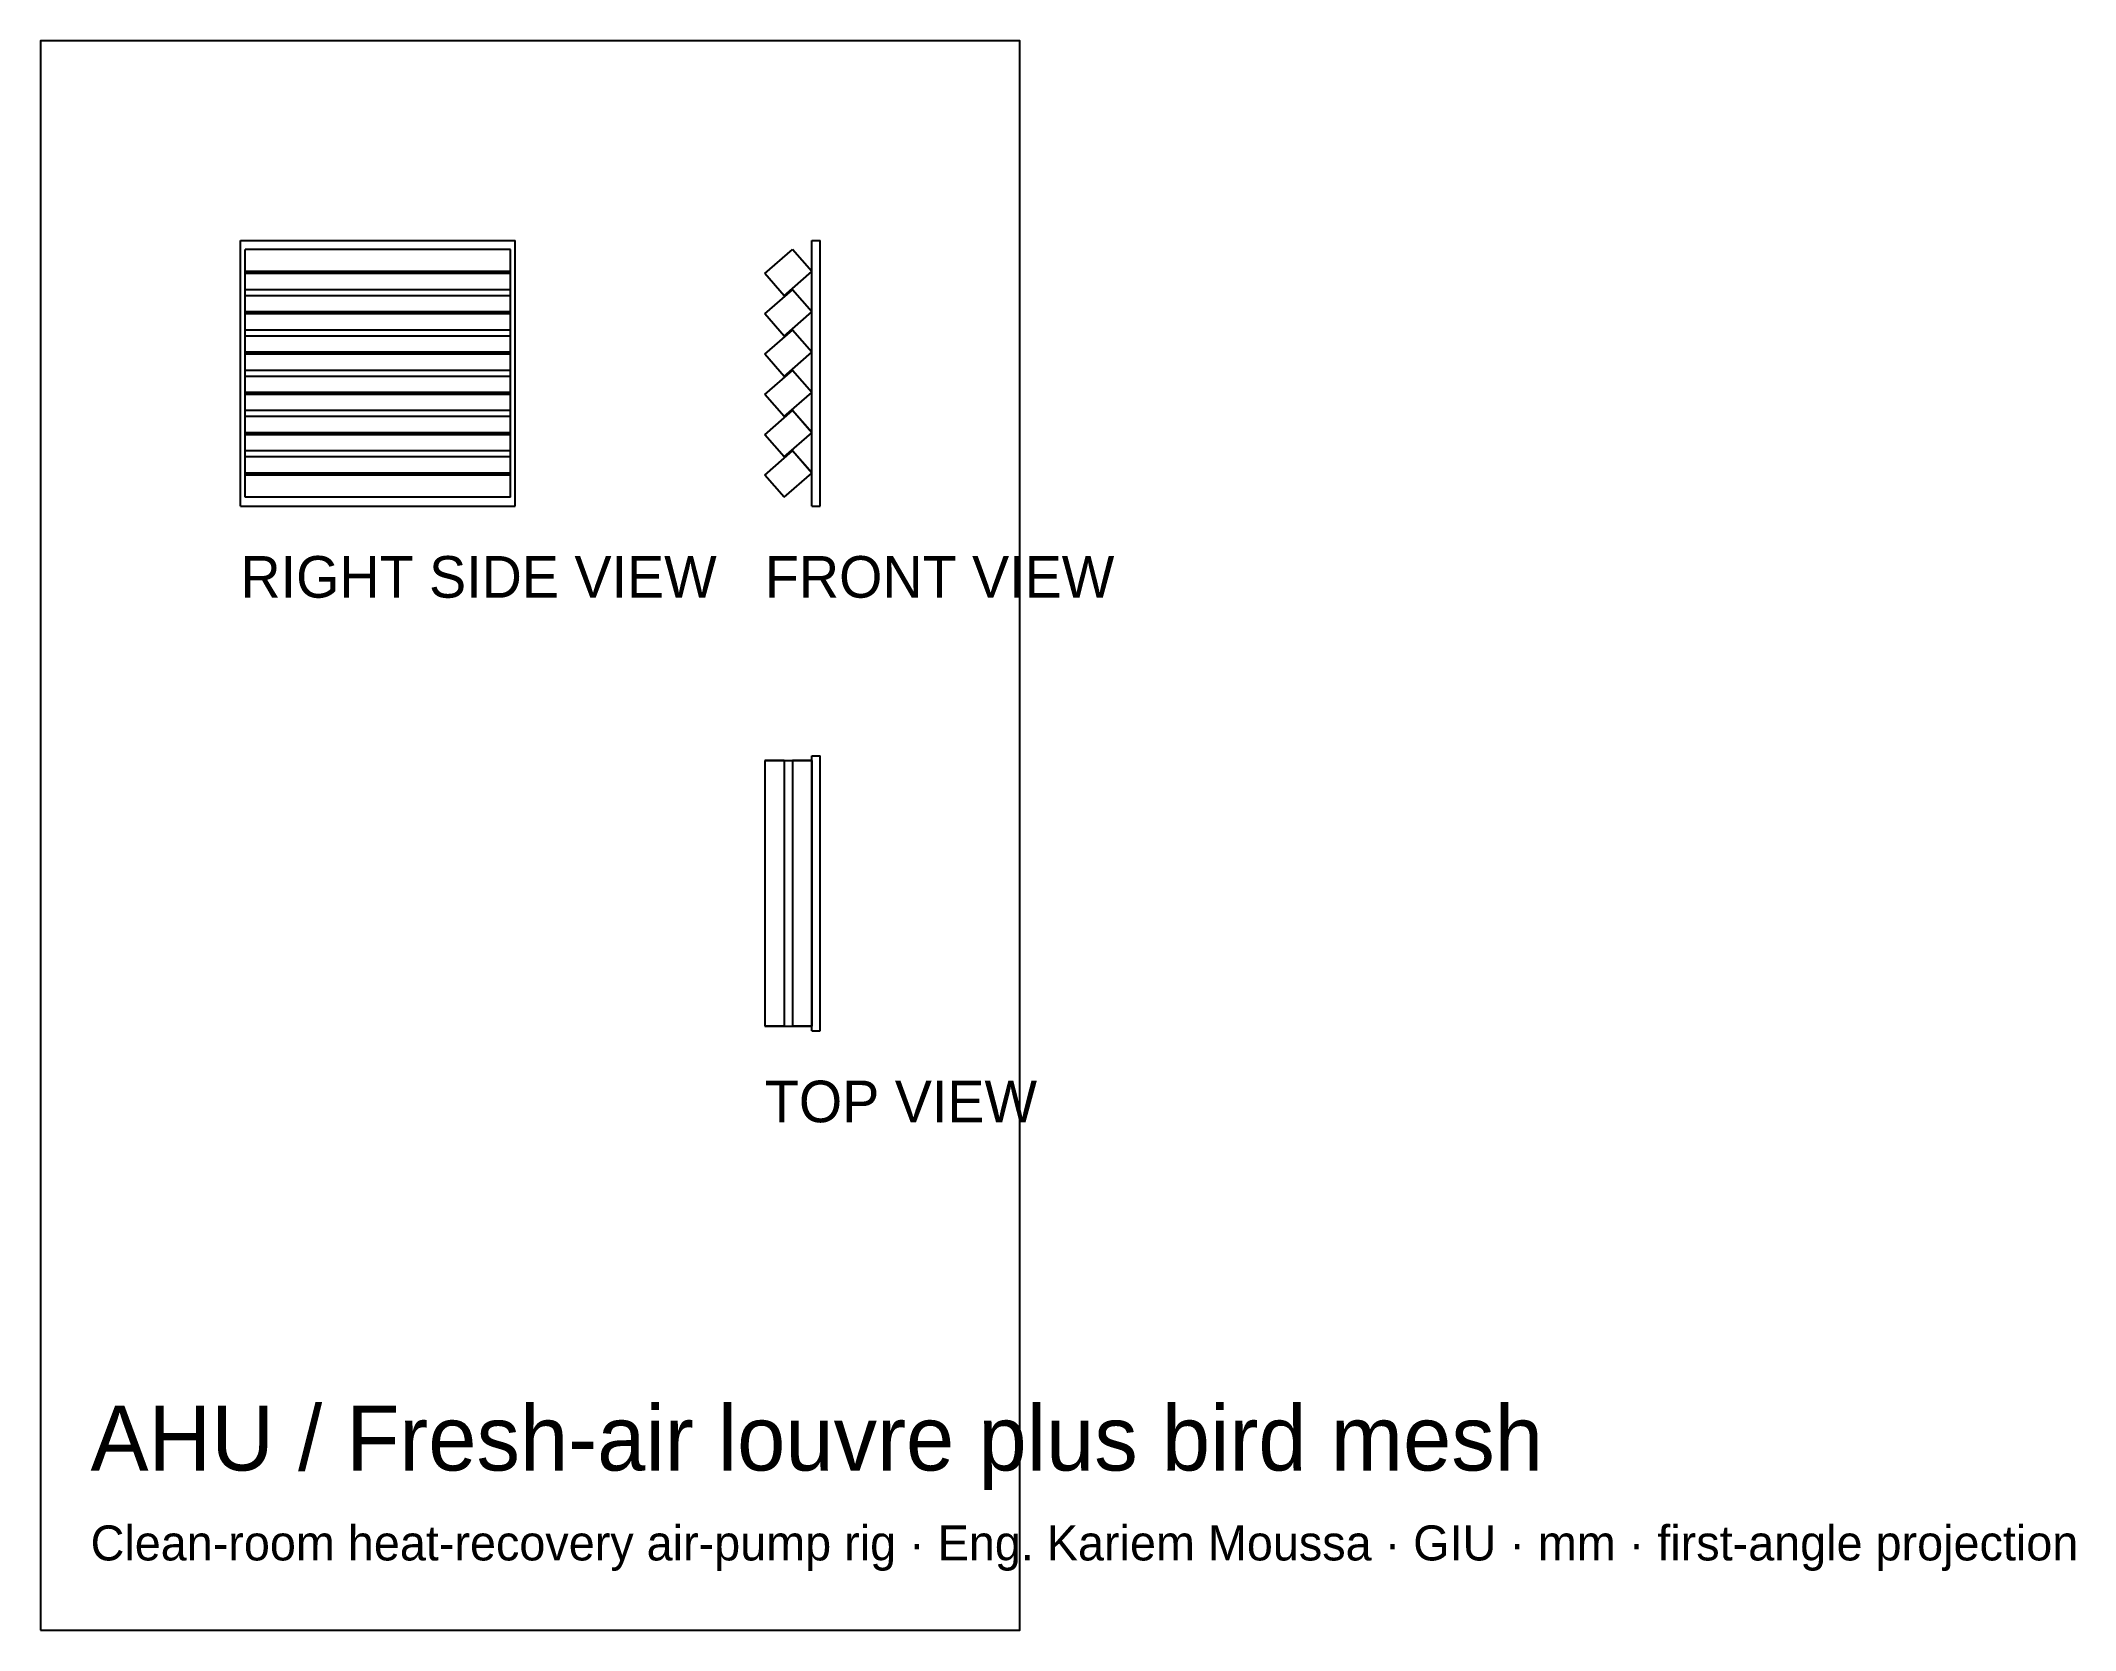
# Model space of a CAD drawing. Header units: millimetres. Extents: x -539 to -417, y 145 to 240.
import ezdxf

# ---------------------------------------------------------------- set-up
doc = ezdxf.new("R2010")
doc.units = ezdxf.units.MM
for name, color, linetype in [('BORDER', 7, 'Continuous'), ('HIDDEN', 8, 'Continuous'), ('TEXT', 5, 'Continuous'), ('VISIBLE', 7, 'Continuous')]:
    doc.layers.add(name, color=color, linetype=linetype)

msp = doc.modelspace()

# ---------------------------------------------------------------- linework, layer by layer
at = {"layer": 'BORDER'}
msp.add_lwpolyline([(-539.41, 144.53), (-480.6, 144.53), (-480.6, 239.97), (-539.41, 239.97)], close=True, dxfattribs=at)
at = {"layer": 'HIDDEN'}
for points in [[(-527.41, 227.97), (-510.91, 227.97)], [(-527.41, 212.03), (-527.41, 227.97)], [(-527.13, 225.99), (-527.13, 227.44)], [(-511.18, 227.44), (-527.13, 227.44)], [(-527.13, 226.11), (-527.13, 227.44)], [(-511.18, 225.99), (-511.18, 227.44)], [(-511.18, 226.11), (-511.18, 227.44)], [(-510.91, 212.03), (-510.91, 227.97)], [(-495.91, 225.99), (-494.25, 227.44)], [(-493.09, 226.11), (-494.25, 227.44)], [(-493.1, 212.03), (-493.1, 227.97)], [(-493.1, 227.97), (-492.6, 227.97)], [(-492.6, 212.03), (-492.6, 227.97)], [(-527.13, 224.66), (-527.13, 226.11)], [(-511.18, 226.11), (-527.13, 226.11)], [(-511.18, 224.66), (-511.18, 226.11)], [(-494.75, 224.66), (-493.09, 226.11)], [(-493.09, 226.11), (-493.1, 226.12)], [(-493.1, 226.11), (-493.09, 226.11)], [(-511.18, 225.99), (-527.13, 225.99)], [(-527.13, 224.66), (-527.13, 225.99)], [(-527.13, 223.57), (-527.13, 225.02)], [(-511.18, 225.02), (-527.13, 225.02)], [(-527.13, 223.69), (-527.13, 225.02)], [(-511.18, 224.66), (-511.18, 225.99)], [(-511.18, 223.57), (-511.18, 225.02)], [(-511.18, 223.69), (-511.18, 225.02)], [(-494.75, 224.66), (-495.91, 225.99)], [(-495.91, 223.57), (-494.25, 225.02)], [(-493.09, 223.69), (-494.25, 225.02)], [(-511.18, 224.66), (-527.13, 224.66)], [(-527.13, 222.24), (-527.13, 223.69)], [(-511.18, 223.69), (-527.13, 223.69)], [(-511.18, 222.24), (-511.18, 223.69)], [(-494.75, 222.24), (-493.09, 223.69)], [(-493.09, 223.69), (-493.1, 223.7)], [(-493.1, 223.69), (-493.09, 223.69)], [(-511.18, 223.57), (-527.13, 223.57)], [(-527.13, 222.24), (-527.13, 223.57)], [(-527.13, 221.15), (-527.13, 222.6)], [(-511.18, 222.6), (-527.13, 222.6)], [(-527.13, 221.27), (-527.13, 222.6)], [(-511.18, 222.24), (-511.18, 223.57)], [(-511.18, 221.15), (-511.18, 222.6)], [(-511.18, 221.27), (-511.18, 222.6)], [(-494.75, 222.24), (-495.91, 223.57)], [(-495.91, 221.15), (-494.25, 222.6)], [(-493.09, 221.27), (-494.25, 222.6)], [(-511.18, 222.24), (-527.13, 222.24)], [(-527.13, 219.82), (-527.13, 221.27)], [(-511.18, 221.27), (-527.13, 221.27)], [(-511.18, 219.82), (-511.18, 221.27)], [(-494.75, 219.82), (-493.09, 221.27)], [(-493.09, 221.27), (-493.1, 221.28)], [(-493.1, 221.27), (-493.09, 221.27)], [(-511.18, 221.15), (-527.13, 221.15)], [(-527.13, 219.82), (-527.13, 221.15)], [(-527.13, 218.73), (-527.13, 220.18)], [(-511.18, 220.18), (-527.13, 220.18)], [(-527.13, 218.85), (-527.13, 220.18)], [(-511.18, 219.82), (-511.18, 221.15)], [(-511.18, 218.73), (-511.18, 220.18)], [(-511.18, 218.85), (-511.18, 220.18)], [(-494.75, 219.82), (-495.91, 221.15)], [(-495.91, 218.73), (-494.25, 220.18)], [(-493.09, 218.85), (-494.25, 220.18)], [(-511.18, 219.82), (-527.13, 219.82)], [(-527.13, 217.4), (-527.13, 218.85)], [(-511.18, 218.85), (-527.13, 218.85)], [(-511.18, 217.4), (-511.18, 218.85)], [(-494.75, 217.4), (-493.09, 218.85)], [(-493.09, 218.85), (-493.1, 218.86)], [(-493.1, 218.85), (-493.09, 218.85)], [(-511.18, 218.73), (-527.13, 218.73)], [(-527.13, 217.4), (-527.13, 218.73)], [(-527.13, 216.31), (-527.13, 217.76)], [(-511.18, 217.76), (-527.13, 217.76)], [(-527.13, 216.43), (-527.13, 217.76)], [(-511.18, 217.4), (-511.18, 218.73)], [(-511.18, 216.31), (-511.18, 217.76)], [(-511.18, 216.43), (-511.18, 217.76)], [(-494.75, 217.4), (-495.91, 218.73)], [(-495.91, 216.31), (-494.25, 217.76)], [(-493.09, 216.43), (-494.25, 217.76)], [(-511.18, 217.4), (-527.13, 217.4)], [(-527.13, 214.98), (-527.13, 216.43)], [(-511.18, 216.43), (-527.13, 216.43)], [(-511.18, 216.31), (-527.13, 216.31)], [(-527.13, 214.98), (-527.13, 216.31)], [(-511.18, 214.98), (-511.18, 216.43)], [(-511.18, 214.98), (-511.18, 216.31)], [(-494.75, 214.98), (-495.91, 216.31)], [(-494.75, 214.98), (-493.09, 216.43)], [(-493.09, 216.43), (-493.1, 216.44)], [(-493.1, 216.43), (-493.09, 216.43)], [(-527.13, 213.89), (-527.13, 215.34)], [(-511.18, 215.34), (-527.13, 215.34)], [(-527.13, 214.01), (-527.13, 215.34)], [(-511.18, 213.89), (-511.18, 215.34)], [(-511.18, 214.01), (-511.18, 215.34)], [(-495.91, 213.89), (-494.25, 215.34)], [(-493.09, 214.01), (-494.25, 215.34)], [(-511.18, 214.98), (-527.13, 214.98)], [(-527.13, 212.56), (-527.13, 214.01)], [(-511.18, 214.01), (-527.13, 214.01)], [(-511.18, 213.89), (-527.13, 213.89)], [(-527.13, 212.56), (-527.13, 213.89)], [(-511.18, 212.56), (-511.18, 214.01)], [(-511.18, 212.56), (-511.18, 213.89)], [(-494.75, 212.56), (-495.91, 213.89)], [(-494.75, 212.56), (-493.09, 214.01)], [(-493.09, 214.01), (-493.1, 214.02)], [(-493.1, 214.01), (-493.09, 214.01)], [(-527.41, 212.03), (-510.91, 212.03)], [(-511.18, 212.56), (-527.13, 212.56)], [(-493.1, 212.03), (-492.6, 212.03)], [(-495.91, 196.75), (-494.25, 196.75)], [(-494.75, 196.75), (-495.91, 196.75)], [(-495.91, 196.75), (-495.91, 180.8)], [(-495.91, 196.75), (-494.25, 196.75)], [(-494.75, 196.75), (-495.91, 196.75)], [(-495.91, 196.75), (-495.91, 180.8)], [(-495.91, 196.75), (-494.25, 196.75)], [(-494.75, 196.75), (-495.91, 196.75)], [(-495.91, 196.75), (-495.91, 180.8)], [(-495.91, 196.75), (-494.25, 196.75)], [(-494.75, 196.75), (-495.91, 196.75)], [(-495.91, 196.75), (-495.91, 180.8)], [(-495.91, 196.75), (-494.25, 196.75)], [(-494.75, 196.75), (-495.91, 196.75)], [(-495.91, 196.75), (-495.91, 180.8)], [(-494.75, 196.75), (-495.91, 196.75)], [(-494.75, 196.75), (-493.09, 196.75)], [(-494.75, 196.75), (-494.75, 180.8)], [(-494.75, 196.75), (-493.09, 196.75)], [(-494.75, 196.75), (-494.75, 180.8)], [(-494.75, 196.75), (-493.09, 196.75)], [(-494.75, 196.75), (-494.75, 180.8)], [(-494.75, 196.75), (-493.09, 196.75)], [(-494.75, 196.75), (-494.75, 180.8)], [(-494.75, 196.75), (-493.09, 196.75)], [(-494.75, 196.75), (-494.75, 180.8)], [(-494.75, 196.75), (-493.09, 196.75)], [(-494.75, 196.75), (-494.75, 180.8)], [(-493.09, 196.75), (-494.25, 196.75)], [(-494.25, 196.75), (-494.25, 180.8)], [(-493.09, 196.75), (-494.25, 196.75)], [(-494.25, 196.75), (-494.25, 180.8)], [(-493.09, 196.75), (-494.25, 196.75)], [(-494.25, 196.75), (-494.25, 180.8)], [(-493.09, 196.75), (-494.25, 196.75)], [(-494.25, 196.75), (-494.25, 180.8)], [(-493.09, 196.75), (-494.25, 196.75)], [(-494.25, 196.75), (-494.25, 180.8)], [(-493.1, 180.53), (-493.1, 197.03)], [(-493.1, 197.03), (-492.6, 197.03)], [(-493.09, 196.75), (-493.1, 196.75)], [(-493.09, 196.75), (-493.09, 180.8)], [(-493.09, 196.75), (-493.09, 180.8)], [(-493.09, 196.75), (-493.09, 180.8)], [(-493.09, 196.75), (-493.09, 180.8)], [(-493.09, 196.75), (-493.09, 180.8)], [(-493.09, 196.75), (-493.09, 180.8)], [(-492.6, 180.53), (-492.6, 197.03)], [(-495.91, 180.8), (-494.25, 180.8)], [(-494.75, 180.8), (-495.91, 180.8)], [(-495.91, 180.8), (-494.25, 180.8)], [(-494.75, 180.8), (-495.91, 180.8)], [(-495.91, 180.8), (-494.25, 180.8)], [(-494.75, 180.8), (-495.91, 180.8)], [(-495.91, 180.8), (-494.25, 180.8)], [(-494.75, 180.8), (-495.91, 180.8)], [(-495.91, 180.8), (-494.25, 180.8)], [(-494.75, 180.8), (-495.91, 180.8)], [(-494.75, 180.8), (-495.91, 180.8)], [(-494.75, 180.8), (-493.09, 180.8)], [(-494.75, 180.8), (-493.09, 180.8)], [(-494.75, 180.8), (-493.09, 180.8)], [(-494.75, 180.8), (-493.09, 180.8)], [(-494.75, 180.8), (-493.09, 180.8)], [(-494.75, 180.8), (-493.09, 180.8)], [(-493.09, 180.8), (-494.25, 180.8)], [(-493.09, 180.8), (-494.25, 180.8)], [(-493.09, 180.8), (-494.25, 180.8)], [(-493.09, 180.8), (-494.25, 180.8)], [(-493.09, 180.8), (-494.25, 180.8)], [(-493.09, 180.8), (-493.1, 180.8)], [(-493.1, 180.53), (-492.6, 180.53)]]:
    msp.add_lwpolyline(points, dxfattribs=at)
at = {"layer": 'VISIBLE'}
for points in [[(-527.41, 227.97), (-510.91, 227.97)], [(-527.41, 212.03), (-527.41, 227.97)], [(-510.91, 212.03), (-510.91, 227.97)], [(-495.91, 225.99), (-494.25, 227.44)], [(-493.1, 226.12), (-494.25, 227.44)], [(-493.1, 212.03), (-493.1, 227.97)], [(-493.1, 227.97), (-492.6, 227.97)], [(-492.6, 212.03), (-492.6, 227.97)], [(-494.75, 224.66), (-493.1, 226.11)], [(-494.75, 224.66), (-495.91, 225.99)], [(-495.91, 223.57), (-494.25, 225.02)], [(-493.1, 223.7), (-494.25, 225.02)], [(-494.75, 222.24), (-493.1, 223.69)], [(-494.75, 222.24), (-495.91, 223.57)], [(-495.91, 221.15), (-494.25, 222.6)], [(-493.1, 221.28), (-494.25, 222.6)], [(-494.75, 219.82), (-493.1, 221.27)], [(-494.75, 219.82), (-495.91, 221.15)], [(-495.91, 218.73), (-494.25, 220.18)], [(-493.1, 218.86), (-494.25, 220.18)], [(-494.75, 217.4), (-493.1, 218.85)], [(-494.75, 217.4), (-495.91, 218.73)], [(-495.91, 216.31), (-494.25, 217.76)], [(-493.1, 216.44), (-494.25, 217.76)], [(-494.75, 214.98), (-495.91, 216.31)], [(-494.75, 214.98), (-493.1, 216.43)], [(-495.91, 213.89), (-494.25, 215.34)], [(-493.1, 214.02), (-494.25, 215.34)], [(-494.75, 212.56), (-495.91, 213.89)], [(-494.75, 212.56), (-493.1, 214.01)], [(-527.41, 212.03), (-510.91, 212.03)], [(-493.1, 212.03), (-492.6, 212.03)], [(-495.91, 196.75), (-494.25, 196.75)], [(-495.91, 196.75), (-495.91, 180.8)], [(-493.1, 196.75), (-494.25, 196.75)], [(-494.25, 196.75), (-494.25, 180.8)], [(-493.1, 180.53), (-493.1, 197.03)], [(-493.1, 197.03), (-492.6, 197.03)], [(-492.6, 180.53), (-492.6, 197.03)], [(-495.91, 180.8), (-494.25, 180.8)], [(-493.1, 180.8), (-494.25, 180.8)], [(-493.1, 180.53), (-492.6, 180.53)]]:
    msp.add_lwpolyline(points, dxfattribs=at)

# ---------------------------------------------------------------- texts
at = {"layer": 'TEXT'}
for s, height, p in [('RIGHT SIDE VIEW', 2.5, (-527.41, 206.53)), ('FRONT VIEW', 2.5, (-495.91, 206.53)), ('TOP VIEW', 2.5, (-495.91, 175.03)), ('AHU / Fresh-air louvre plus bird mesh', 3.9, (-536.41, 154.12)), ('Clean-room heat-recovery air-pump rig · Eng. Kariem Moussa · GIU · mm · first-angle projection', 2.1, (-536.41, 148.72))]:
    msp.add_text(s, height=height, dxfattribs=at).set_placement(p)

doc.saveas('drawing.dxf')
